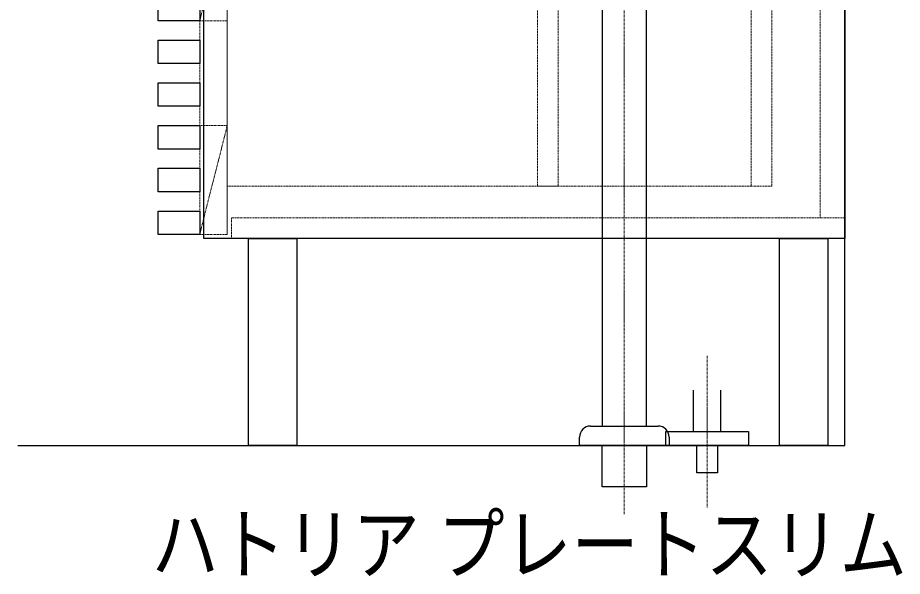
# Model space of a CAD drawing. Units: millimetres, scale not verified. Extents: x -6062 to 6062, y -3045 to 3045.
# Drawn here: x -588 to 54, y -535 to -130 of the extents above; entities that cross this region are included whole.
import ezdxf
from ezdxf.enums import TextEntityAlignment as Align

# ---------------------------------------------------------------- set-up
doc = ezdxf.new("R2010")
doc.units = ezdxf.units.MM
doc.header["$LTSCALE"] = 20
doc.linetypes.add('USER1', pattern=[2.91, 1.76, -0.4, 0.35, -0.4])
doc.linetypes.add('USER2', pattern=[1.11, 0.71, -0.4])
for name, color, linetype, lineweight in [('0-0_1図面枠', 7, 'Continuous', 20), ('0-1_5ボウル・キャビネット', 7, 'Continuous', 15), ('0-5_4給排水', 7, 'Continuous', 30)]:
    doc.layers.add(name, color=color, linetype=linetype, lineweight=lineweight)
doc.styles.add('ＭＳ Ｐゴシック', font='')
doc.styles.get('ＭＳ Ｐゴシック').set_extended_font_data('MS PGothic')

# ---------------------------------------------------------------- blocks, each defined once
blk = doc.blocks.new('グループ-26')
at = {"layer": '0-5_4給排水', "linetype": 'USER1', "lineweight": 15}
blk.add_line((34000, -7500), (34000, -9700), dxfattribs=at)
at = {"layer": '0-5_4給排水'}
blk.add_lwpolyline([(33800, -8000), (33800, -8600), (34200, -8600), (34200, -8000)], dxfattribs=at)
for points in [[(33400, -8600), (34600, -8600), (34600, -8800), (33400, -8800)], [(33850, -8800), (34150, -8800), (34150, -9200), (33850, -9200)]]:
    blk.add_lwpolyline(points, close=True, dxfattribs=at)
blk = doc.blocks.new('グループ-44')
at = {"layer": '0-1_5ボウル・キャビネット', "linetype": 'USER2'}
blk.add_line((35640, 4000), (35640, -5500), dxfattribs=at)
at = {"layer": '0-1_5ボウル・キャビネット', "linetype": 'USER1'}
for p, q in [((27040, -1060), (26640, -2640)), ((27040, -4160), (26640, -5740))]:
    blk.add_line(p, q, dxfattribs=at)
at = {"layer": '0-1_5ボウル・キャビネット', "lineweight": 30}
for points in [[(26700, 4000), (36000, 4000), (36000, -5800), (26700, -5800)], [(26040, -2300), (26640, -2300), (26640, -2640), (26040, -2640)], [(26040, -2920), (26640, -2920), (26640, -3260), (26040, -3260)], [(26040, -3540), (26640, -3540), (26640, -3880), (26040, -3880)], [(26040, -4160), (26640, -4160), (26640, -4500), (26040, -4500)], [(26040, -4780), (26640, -4780), (26640, -5120), (26040, -5120)], [(26040, -5400), (26640, -5400), (26640, -5740), (26040, -5740)], [(27350, -5800), (28050, -5800), (28050, -8800), (27350, -8800)], [(35050, -5800), (35750, -5800), (35750, -8800), (35050, -8800)]]:
    blk.add_lwpolyline(points, close=True, dxfattribs=at)
at = {"layer": '0-1_5ボウル・キャビネット', "linetype": 'USER2'}
for points in [[(26640, -1060), (27040, -1060), (27040, -5740), (26640, -5740)], [(26640, -1060), (27040, -1060), (27040, -2640), (26640, -2640)], [(27040, -2340), (34940, -2340), (34940, -5040), (27040, -5040)], [(31540, -2340), (31840, -2340), (31840, -5040), (31540, -5040)], [(34640, -2340), (34940, -2340), (34940, -5040), (34640, -5040)], [(26640, -4160), (27040, -4160), (27040, -5740), (26640, -5740)]]:
    blk.add_lwpolyline(points, close=True, dxfattribs=at)
blk.add_lwpolyline([(36000, -5500), (27100, -5500), (27100, -5800)], dxfattribs=at)
blk = doc.blocks.new('グループ-45')
at = {"layer": '0-1_5ボウル・キャビネット', "lineweight": 30}
blk.add_lwpolyline([(24000, -8800), (36000, -8800), (36000, 11200)], dxfattribs=at)
at = {"layer": '0-1_5ボウル・キャビネット'}
blk.add_blockref('グループ-44', (0, 0), dxfattribs=at)
blk = doc.blocks.new('グループ-52')
at = {"layer": '0-5_4給排水', "linetype": 'USER1', "lineweight": 15}
blk.add_line((32800, -9800), (32800, 2180), dxfattribs=at)
at = {"layer": '0-5_4給排水'}
blk.add_line((32150, -8706.7), (32150, -8680), dxfattribs=at)
for points in [[(32480, 1100), (32480, -8520), (33120, -8520), (33120, 1100)], [(32310, -8520), (32312.5, -8520), (33287.5, -8520), (33290, -8520)], [(33450, -8680), (33450, -8706.7), (33450, -8800), (32150, -8800), (32150, -8706.7)]]:
    blk.add_lwpolyline(points, dxfattribs=at)
blk.add_lwpolyline([(32480, -8800), (33120, -8800), (33120, -9400), (32480, -9400)], close=True, dxfattribs=at)
for centre, start, end in [((32310, -8680), 90, 180), ((33290, -8680), 0, 90)]:
    blk.add_arc(centre, 160, start, end, dxfattribs=at)

msp = doc.modelspace()

# ---------------------------------------------------------------- block references
at = {"layer": '0-1_5ボウル・キャビネット', "xscale": 0.05, "yscale": 0.05}
msp.add_blockref('グループ-45', (-1787.5, 0), dxfattribs=at)
at = {"layer": '0-5_4給排水', "xscale": 0.05, "yscale": 0.05}
for name in ['グループ-52', 'グループ-26']:
    msp.add_blockref(name, (-1787.5, 0), dxfattribs=at)

# ---------------------------------------------------------------- texts
at = {"layer": '0-0_1図面枠', "style": 'ＭＳ Ｐゴシック', "width": 0.85}
msp.add_text('ハトリア プレートスリム', height=41.93, dxfattribs=at).set_placement((-490.36, -545.24), align=Align.BOTTOM_LEFT)

doc.saveas('drawing.dxf')
